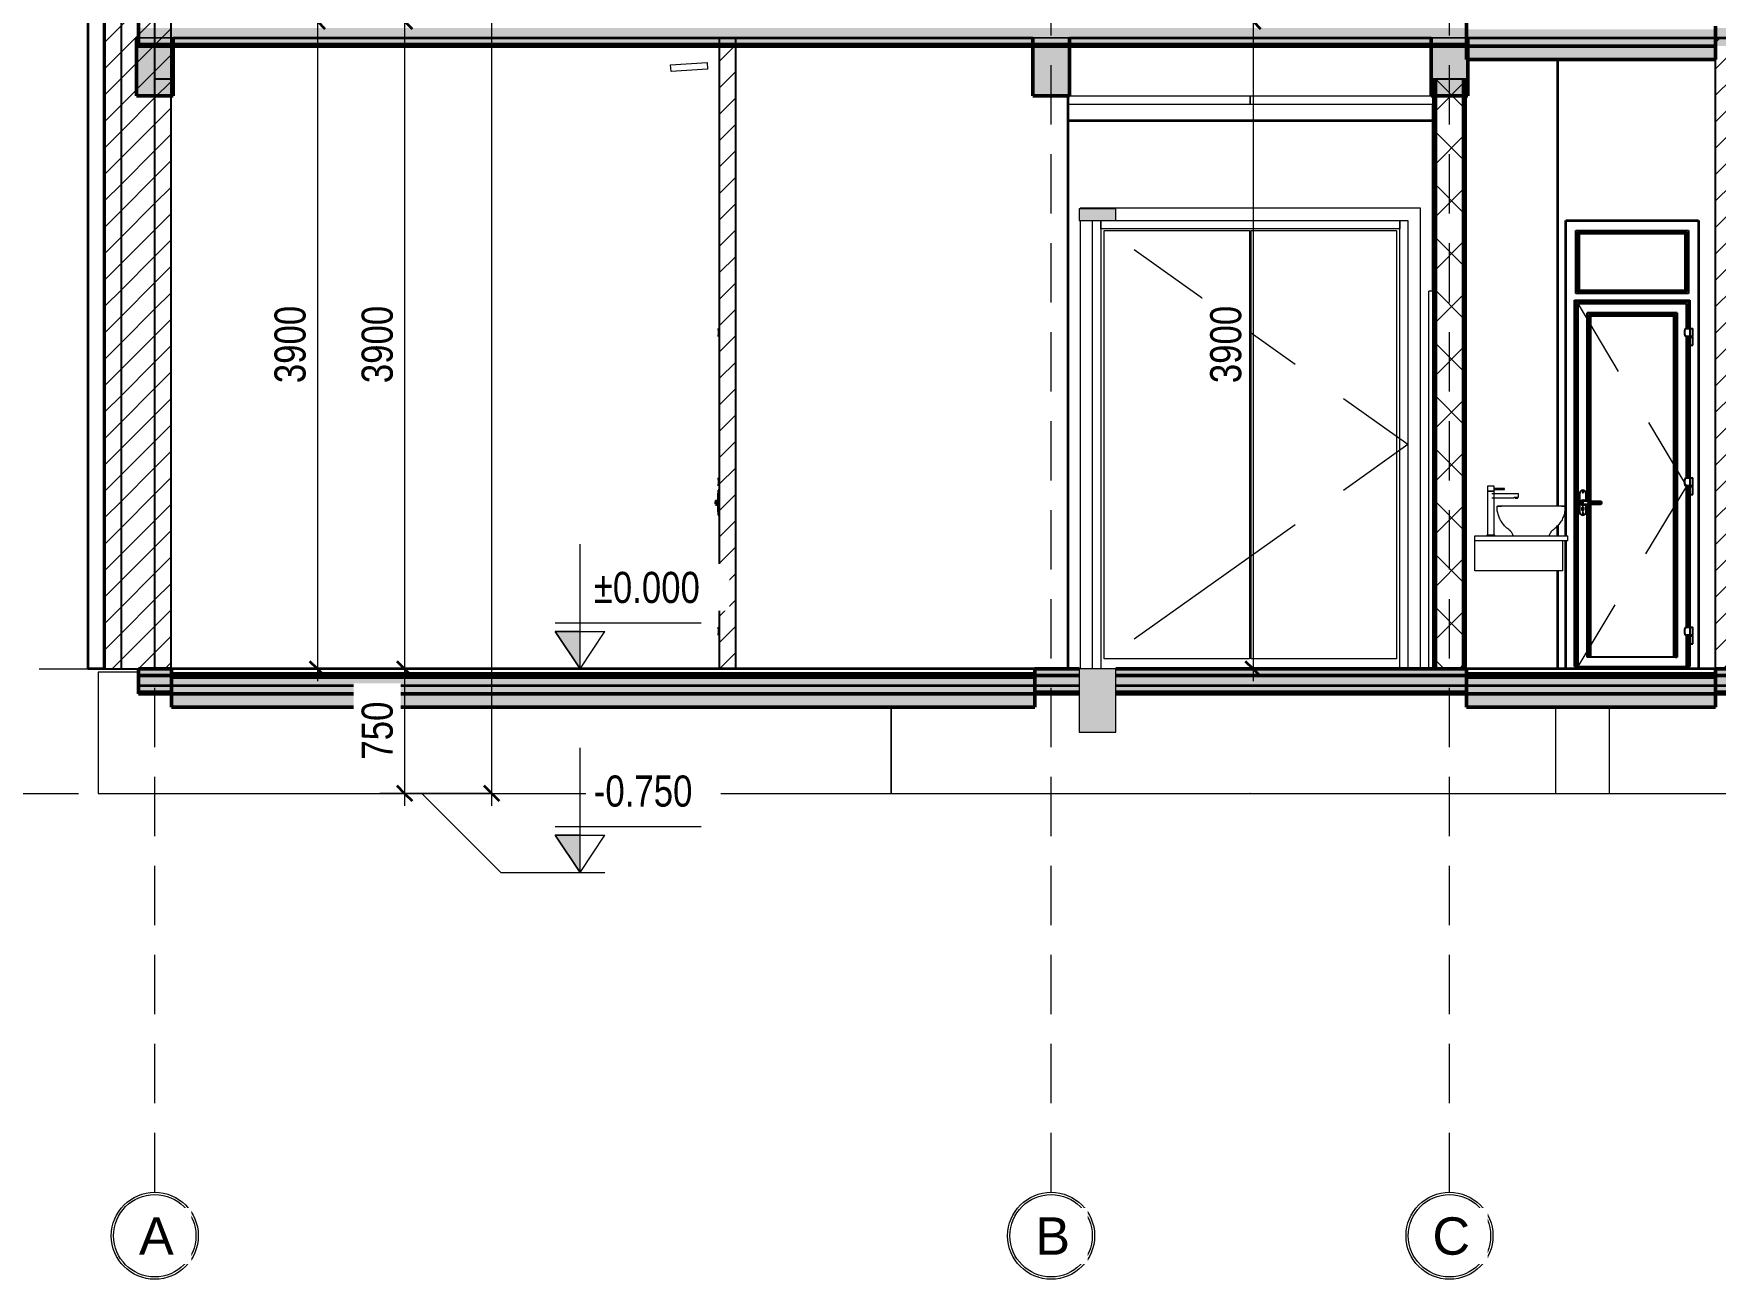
# Model space of a CAD drawing. Header units: millimetres. Extents: x -16591 to 16289, y -3677 to 22415.
# Drawn here: x -730 to 9402, y -3677 to 3825 of the extents above; entities that cross this region are included whole.
import ezdxf

# ---------------------------------------------------------------- set-up
doc = ezdxf.new("R2010")
doc.units = ezdxf.units.MM
doc.linetypes.add('Centre', pattern=[2381.25, 476.25, -357.1875, 1190.625, -357.1875])
doc.linetypes.add('Hidden', pattern=[535.78125, 357.1875, -178.59375])
for name, color, linetype, lineweight in [('A-ANNO-DIMS', 211, 'Continuous', 9), ('A-ANNO-DIMS-75', 211, 'Continuous', 9), ('A-DETL', 90, 'Continuous', 18), ('A-DETL-GENF', 92, 'Continuous', 18), ('A-DOOR', 31, 'Continuous', 25), ('A-DOOR-FRAM', 31, 'Continuous', 18), ('A-DOOR-GLAZ', 31, 'Continuous', 18), ('A-FLOR', 192, 'Continuous', 18), ('A-FLOR-LEVL', 51, 'Continuous', 9), ('A-FLOR-MCUT', 51, 'Continuous', 50), ('A-FLOR-PATT', 8, 'Continuous', 50), ('A-WALL', 113, 'Continuous', 35), ('A-WALL-PATT', 111, 'Continuous', 25), ('G-IMPT', 8, 'Continuous', 18), ('P-SANR-FIXT', 6, 'Continuous', 18), ('S-BEAM', 12, 'Continuous', 18), ('S-FNDN', 32, 'Continuous', 18), ('S-GRID', 1, 'Continuous', 9), ('S-GRID-IDEN', 1, 'Continuous', 9)]:
    doc.layers.add(name, color=color, linetype=linetype, lineweight=lineweight)
doc.styles.add('Arial', font='arial.ttf', dxfattribs={"width": 0.8, "height": 187.5})
doc.styles.add('Arial_1', font='arial.ttf', dxfattribs={"height": 225})
doc.dimstyles.new('kt_nam', dxfattribs={"dimscale": 304.8, "dimtxt": 191.298637, "dimasz": 0.295276, "dimexe": 0.492126, "dimexo": 0.0625, "dimgap": 0.049213, "dimtad": 1, "dimdec": 0, "dimzin": 0, "dimdsep": 46, "dimtxsty": 'Arial', "dimblk1": 'OBLIQUE', "dimblk2": 'OBLIQUE', "dimsah": 1, "dimcen": 0.09, "dimdle": 0.246063, "dimazin": 0, "dimtfac": 1, "dimtdec": 4, "dimtix": 1, "dimtmove": 0, "dimatfit": 3, "dimfxl": 1.968504, "dimfxlon": 1, "dimtvp": 1, "dimtfill": 1, "dimtolj": 1, "dimtzin": 0, "dimarcsym": 2})
pattern_1 = [(45, (15767.21, 6000.71), (-79.5495, 79.5495), [])]
pattern_2 = [(0, (15767.206, 6000.71), (304.8, 76.2), [25.146, -203.454, 25.146, -203.454, -1219.2]), (0, (15767.206, 6000.71), (304.8, 76.2), [-457.2, 25.146, -432.054, 25.146, -203.454, -533.4]), (0, (15767.206, 6000.71), (304.8, 76.2), [-1143, 25.146, -127.254, 25.146, -355.854]), (120, (15881.506, 6038.81), (-218.39114, 225.86454), [25.146, -203.454, 25.146, -203.454, -1219.2]), (120, (15881.506, 6038.81), (-218.39114, 225.86454), [-457.2, 25.146, -432.054, 25.146, -203.454, -533.4]), (120, (15881.506, 6038.81), (-218.39114, 225.86454), [-1143, 25.146, -127.254, 25.146, -355.854]), (240, (15919.606, 6191.21), (-86.40886, -302.06454), [25.146, -203.454, 25.146, -203.454, -1219.2]), (240, (15919.606, 6191.21), (-86.40886, -302.06454), [-457.2, 25.146, -432.054, 25.146, -203.454, -533.4]), (240, (15919.606, 6191.21), (-86.40886, -302.06454), [-1143, 25.146, -127.254, 25.146, -355.854])]

# ---------------------------------------------------------------- blocks, each defined once
blk = doc.blocks.new('Cua_Chong_Chay_D7_1Canh - D7_1200x2200-2407364-MẶT CẮT 4-4')
at = {"layer": 'A-DOOR-FRAM'}
for p in [(7675, 0), (7700, 2275)]:
    blk.add_line(p, (7675, 2275), dxfattribs=at)
blk = doc.blocks.new('CỬA 1 CÁNH EROWINDOW_có ô chết_ - D5_800x2200-V1-MẶT CẮT 4-4')
at = {"layer": 'A-DOOR'}
for p, q in [((8561, 2639), (9239, 2639)), ((8561, 2261), (8561, 2639)), ((8561, 2261), (8561, 2639)), ((8561, 2639), (9239, 2639)), ((9239, 2639), (9239, 2261)), ((9239, 2639), (9239, 2261)), ((8571, 2629), (8581, 2619)), ((8571, 2629), (8571, 2271)), ((9229, 2629), (8571, 2629)), ((9219, 2619), (8581, 2619)), ((8581, 2619), (8581, 2281)), ((9219, 2619), (9229, 2629)), ((9219, 2281), (9219, 2619)), ((9229, 2271), (9229, 2629)), ((9239, 2261), (8561, 2261)), ((9239, 2261), (8561, 2261)), ((8581, 2281), (8571, 2271)), ((8571, 2271), (9229, 2271)), ((8581, 2281), (9219, 2281)), ((9219, 2281), (9229, 2271)), ((8553, 2220), (9247, 2220)), ((8553, 2220), (8563, 2210)), ((8553, 15), (8553, 2220)), ((9237, 2210), (8563, 2210)), ((8563, 2210), (8563, 15)), ((8573, 2200), (9227, 2200)), ((8573, 15), (8573, 2200)), ((9227, 2200), (8573, 2200)), ((8573, 2200), (8573, 15)), ((8629, 1013), (8629, 2144)), ((9171, 2144), (8629, 2144)), ((8629, 1013), (8629, 2144)), ((8629, 2144), (9171, 2144)), ((8649, 2124), (8639, 2134)), ((8639, 2134), (8639, 1008)), ((8639, 2134), (9161, 2134)), ((9151, 2124), (9161, 2134)), ((9161, 2134), (9161, 71)), ((9171, 71), (9171, 2144)), ((9171, 2144), (9171, 71)), ((9227, 2200), (9227, 2050)), ((9227, 2050), (9227, 2200)), ((9247, 2220), (9237, 2210)), ((9237, 2210), (9237, 2050)), ((9247, 2220), (9247, 2050)), ((8649, 2124), (8649, 1008)), ((9151, 2124), (8649, 2124)), ((9151, 71), (9151, 2124)), ((9217, 2012), (9217, 2040)), ((9227, 2050), (9267, 2050)), ((9247, 2050), (9247, 2002)), ((9267, 2002), (9267, 2050)), ((9267, 2002), (9227, 2002)), ((9227, 2002), (9227, 1150)), ((9227, 1150), (9227, 2002)), ((9237, 2002), (9237, 1150)), ((9247, 2002), (9247, 1150)), ((9247, 1998), (9247, 1950)), ((9247, 1998), (9267, 1998)), ((9247, 1950), (9267, 1950)), ((9249, 2002), (9249, 1998)), ((9264, 1998), (9264, 2002)), ((9267, 1950), (9267, 1998)), ((9217, 1112), (9217, 1140)), ((9227, 1150), (9267, 1150)), ((9247, 1150), (9247, 1102)), ((9267, 1102), (9267, 1150)), ((8583, 1055), (8583, 945)), ((8623, 1013), (8623, 1055)), ((9267, 1102), (9227, 1102)), ((9227, 1102), (9227, 250)), ((9227, 250), (9227, 1102)), ((9237, 1102), (9237, 250)), ((9247, 1102), (9247, 250)), ((9247, 1098), (9247, 1050)), ((9247, 1098), (9267, 1098)), ((9247, 1050), (9267, 1050)), ((9249, 1102), (9249, 1098)), ((9264, 1098), (9264, 1102)), ((9267, 1050), (9267, 1098)), ((8599, 960), (8599, 971)), ((8600, 953), (8600, 958)), ((8600, 958), (8600, 953)), ((8601, 973), (8605, 973)), ((8629, 1013), (8603, 1013)), ((8628, 1009), (8603, 1009)), ((8603, 991), (8628, 991)), ((8603, 987), (8629, 987)), ((8606, 958), (8606, 953)), ((8606, 953), (8606, 958)), ((8607, 971), (8607, 960)), ((8623, 945), (8623, 987)), ((8638, 1004), (8628, 1009)), ((8628, 991), (8638, 996)), ((8639, 1008), (8629, 1013)), ((8629, 987), (8639, 992)), ((8629, 71), (8629, 987)), ((8629, 71), (8629, 987)), ((8709, 1004), (8638, 1004)), ((8638, 996), (8709, 996)), ((8709, 1008), (8639, 1008)), ((8639, 992), (8709, 992)), ((8639, 992), (8639, 71)), ((8649, 992), (8649, 71)), ((9217, 212), (9217, 240)), ((9227, 250), (9267, 250)), ((9247, 250), (9247, 202)), ((9267, 202), (9267, 250)), ((9267, 202), (9227, 202)), ((9227, 202), (9227, 15)), ((9227, 15), (9227, 202)), ((9237, 202), (9237, 15)), ((9247, 202), (9247, 15)), ((9247, 198), (9247, 150)), ((9247, 198), (9267, 198)), ((9247, 150), (9267, 150)), ((9249, 202), (9249, 198)), ((9264, 198), (9264, 202)), ((9267, 150), (9267, 198)), ((8563, 15), (8553, 15)), ((8561, 0), (8561, 15)), ((8563, 15), (8573, 15)), ((8573, 15), (9227, 15)), ((8581, 15), (8581, 0)), ((8639, 71), (8629, 71)), ((9171, 71), (8629, 71)), ((9161, 71), (9171, 71)), ((9219, 15), (9219, 0)), ((9237, 15), (9227, 15)), ((9247, 15), (9237, 15)), ((9239, 15), (9239, 0))]:
    blk.add_line(p, q, dxfattribs=at)
at = {"layer": 'A-DOOR', "linetype": 'Centre', "lineweight": 18}
for p, q in [((8573, 2200), (9227, 1100)), ((9227, 1100), (8573, 15))]:
    blk.add_line(p, q, dxfattribs=at)
at = {"layer": 'A-DOOR', "flags": 128}
for points in [[(8603, 1013), (8602, 1013), (8602, 1013), (8601, 1013), (8601, 1013), (8600, 1013), (8600, 1013), (8599, 1012), (8599, 1012), (8598, 1012), (8598, 1012), (8597, 1012), (8597, 1012), (8597, 1011), (8596, 1011), (8596, 1011), (8595, 1010), (8595, 1010), (8594, 1010), (8594, 1009), (8594, 1009), (8593, 1009), (8593, 1008), (8593, 1008), (8592, 1007), (8592, 1007), (8592, 1007), (8592, 1006), (8591, 1006), (8591, 1005), (8591, 1005), (8591, 1004), (8591, 1004), (8590, 1003), (8590, 1003), (8590, 1002), (8590, 1002), (8590, 1001), (8590, 1001), (8590, 1000), (8590, 1000), (8590, 999), (8590, 999), (8590, 998), (8590, 998), (8590, 997), (8590, 997), (8591, 996), (8591, 996), (8591, 995), (8591, 995), (8591, 994), (8592, 994), (8592, 993), (8592, 993), (8592, 992), (8593, 992), (8593, 992), (8593, 991), (8594, 991), (8594, 990), (8595, 990), (8595, 990), (8595, 989), (8596, 989), (8596, 989), (8597, 989), (8597, 988), (8598, 988), (8598, 988), (8599, 988), (8599, 988), (8600, 987), (8600, 987), (8601, 987), (8601, 987), (8602, 987), (8602, 987), (8603, 987), (8603, 987)], [(8709, 992), (8709, 992), (8710, 992), (8710, 992), (8710, 992), (8711, 992), (8711, 992), (8711, 992), (8712, 992), (8712, 993), (8712, 993), (8712, 993), (8713, 993), (8713, 993), (8713, 993), (8714, 993), (8714, 994), (8714, 994), (8714, 994), (8715, 994), (8715, 994), (8715, 995), (8715, 995), (8715, 995), (8716, 995), (8716, 996), (8716, 996), (8716, 996), (8716, 997), (8716, 997), (8716, 997), (8717, 997), (8717, 998), (8717, 998), (8717, 998), (8717, 999), (8717, 999), (8717, 999), (8717, 1000), (8717, 1000), (8717, 1000), (8717, 1001), (8717, 1001), (8717, 1001), (8717, 1002), (8717, 1002), (8717, 1002), (8717, 1002), (8717, 1003), (8716, 1003), (8716, 1003), (8716, 1004), (8716, 1004), (8716, 1004), (8716, 1004), (8715, 1005), (8715, 1005), (8715, 1005), (8715, 1005), (8715, 1006), (8714, 1006), (8714, 1006), (8714, 1006), (8714, 1007), (8713, 1007), (8713, 1007), (8713, 1007), (8713, 1007), (8712, 1007), (8712, 1007), (8712, 1008), (8711, 1008), (8711, 1008), (8711, 1008), (8710, 1008), (8710, 1008), (8710, 1008), (8709, 1008), (8709, 1008), (8709, 1008)]]:
    blk.add_lwpolyline(points, dxfattribs=at)
at = {"layer": 'A-DOOR'}
for centre, radius, start, end in [((9227, 2040), 10, 90, 180), ((9227, 2040), 10, 150, 180), ((9227, 2012), 10, 180, 270), ((9227, 2012), 10, 195, 225), ((9227, 1140), 10, 90, 180), ((9227, 1140), 10, 150, 180), ((8603, 1055), 20, 0, 180), ((8603, 1000), 15, 59.6784, 180), ((8603, 1000), 15, 114.4972, 120), ((8603, 1000), 15, 99.6105, 105), ((8603, 1063), 3, 360, 180), ((8603, 1063), 3, 180, 0), ((8603, 1000), 15, 84.7698, 90), ((8603, 1000), 15, 69.9569, 75), ((9227, 1112), 10, 180, 270), ((9227, 1112), 10, 195, 225), ((8603, 945), 20, 180, 360), ((8603, 1000), 15, 180, 300.3216), ((8603, 1000), 15, 129.4693, 135), ((8603, 1000), 15, 225, 230.5307), ((8603, 1000), 8.66, 90, 270), ((8603, 1000), 15, 240, 245.5028), ((8603, 1000), 15, 255, 260.3895), ((8601, 971), 2.04, 90, 180), ((8600, 960), 1.99, 180, 268.9596), ((8600, 960), 1.99, 224.4798, 268.9596), ((8603, 1000), 3.02, 0, 180), ((8603, 1000), 3.02, 180, 0), ((8603, 938), 3, 0, 180), ((8603, 938), 3, 180, 0), ((8603, 953), 2.5, 180, 0), ((8603, 1000), 15, 270, 275.2302), ((8603, 1000), 3.02, 30, 45), ((8603, 1000), 3.02, 315, 330), ((8605, 971), 2.04, 0, 90), ((8606, 960), 1.99, 271.0404, 0), ((8606, 960), 1.99, 271.0404, 315.5202), ((8603, 1000), 15, 285, 290.0431), ((8709, 1000), 3.66, 270, 90), ((9227, 240), 10, 90, 180), ((9227, 240), 10, 150, 180), ((9227, 212), 10, 180, 270), ((9227, 212), 10, 195, 225)]:
    blk.add_arc(centre, radius, start, end, dxfattribs=at)
for points in [[(8629, 1013), (8629, 1013), (8629, 1013), (8628, 1011), (8628, 1009), (8628, 1009)], [(8629, 987), (8629, 987), (8629, 987), (8628, 989), (8628, 991), (8628, 991)], [(8639, 1008), (8639, 1008), (8639, 1008), (8638, 1006), (8638, 1004), (8638, 1004)], [(8639, 992), (8639, 992), (8639, 992), (8638, 994), (8638, 996), (8638, 996)]]:
    blk.add_open_spline(points, degree=3, dxfattribs=at)
blk = doc.blocks.new('CỬA 1 CÁNH EROWINDOW_có ô chết_ - D5_800x2200-2361511-MẶT CẮT 4-4')
at = {"layer": 'A-DOOR'}
for p, q in [((3400, 2050), (3397, 2050)), ((3400, 2050), (3397, 2050)), ((3397, 2040), (3397, 2050)), ((3397, 2050), (3397, 2049)), ((3397, 2040), (3397, 2012)), ((3397, 2002), (3397, 2012)), ((3397, 2003), (3397, 2002)), ((3397, 2002), (3400, 2002)), ((3397, 2002), (3400, 2002)), ((3400, 1150), (3397, 1150)), ((3400, 1150), (3397, 1150)), ((3397, 1140), (3397, 1150)), ((3397, 1150), (3397, 1149)), ((3397, 1140), (3397, 1112)), ((3394, 1015), (3388, 1015)), ((3388, 1015), (3388, 1000)), ((3400, 1075), (3394, 1075)), ((3394, 1075), (3394, 1055)), ((3394, 945), (3394, 1055)), ((3397, 1102), (3397, 1112)), ((3397, 1103), (3397, 1102)), ((3397, 1102), (3400, 1102)), ((3397, 1102), (3400, 1102)), ((3377, 1008), (3377, 991)), ((3377, 992), (3377, 991)), ((3388, 1000), (3388, 985)), ((3388, 985), (3394, 985)), ((3394, 945), (3394, 925)), ((3394, 925), (3400, 925)), ((3400, 250), (3397, 250)), ((3400, 250), (3397, 250)), ((3397, 240), (3397, 250)), ((3397, 250), (3397, 249)), ((3397, 240), (3397, 212)), ((3397, 202), (3397, 212)), ((3397, 203), (3397, 202)), ((3397, 202), (3400, 202)), ((3397, 202), (3400, 202))]:
    blk.add_line(p, q, dxfattribs=at)
for points in [[(3377, 1009), (3377, 1009), (3377, 1009), (3378, 1010)], [(3378, 1011), (3379, 1012), (3380, 1013), (3382, 1013), (3383, 1013)], [(3378, 989), (3379, 988), (3380, 987), (3382, 987), (3383, 987)], [(3383, 1013), (3383, 1013), (3385, 1013), (3386, 1012), (3387, 1011)], [(3383, 987), (3383, 987), (3385, 987), (3386, 988), (3387, 989)], [(3388, 1010), (3388, 1009), (3388, 1009), (3388, 1009)]]:
    blk.add_open_spline(points, degree=3, dxfattribs=at)
blk = doc.blocks.new('Cua_Kinh_Cuong_Luc_2Canh_Bat2Chieu - D1 - Kính Cường Lực 10mm 2 Cánh-2367817-MẶT CẮT 4-4')
at = {"layer": 'A-DOOR', "linetype": 'Centre', "lineweight": 18}
for q in [(5650, 2700), (5650, 0)]:
    blk.add_line((7550, 1350), q, dxfattribs=at)
at = {"layer": 'A-DOOR-FRAM'}
for p, q in [((5575, 2775), (5575, 2770)), ((7625, 2775), (5575, 2775)), ((7625, 0), (7625, 2775)), ((5575, 2700), (5575, 0)), ((5650, 0), (5650, 2700)), ((5700, 2700), (5700, 0)), ((5700, 2650), (5700, 2700)), ((7500, 2650), (5700, 2650)), ((5789, 2700), (7550, 2700)), ((7500, 0), (7500, 2700)), ((7500, 2700), (7500, 2650)), ((7550, 2700), (7550, 0))]:
    blk.add_line(p, q, dxfattribs=at)
at = {"layer": 'A-DOOR-GLAZ'}
for p, q in [((5720, 2640), (6595, 2640)), ((5720, 60), (5720, 2640)), ((6595, 2640), (6595, 60)), ((6605, 2640), (7480, 2640)), ((6605, 60), (6605, 2640)), ((7480, 2640), (7480, 60)), ((6595, 60), (5720, 60)), ((7480, 60), (6605, 60))]:
    blk.add_line(p, q, dxfattribs=at)
blk = doc.blocks.new('Mat_Tien_3dsMax - Sync_3dsMax_To_Revit-2401403-MẶT CẮT 4-4')
at = {"layer": 'G-IMPT'}
for p, q in [((6600, 3450), (6600, 3400)), ((6600, 3400), (6600, 3450)), ((5500, 3400), (6600, 3400)), ((6600, 3400), (7699, 3400)), ((-342, -20), (-342, -750)), ((-101, -20), (-342, -20)), ((4436, -750), (4436, -230)), ((4436, -230), (4436, -750)), ((8440, -750), (8440, -230)), ((8763, -750), (8763, -230)), ((-342, -750), (4436, -750)), ((4436, -750), (8440, -750)), ((6596, -750), (6596, -750)), ((6596, -750), (6596, -750)), ((6596, -750), (6596, -750)), ((6596, -750), (6596, -750)), ((6596, -750), (6596, -750)), ((6596, -750), (6596, -750)), ((6596, -750), (6596, -750)), ((6596, -750), (6596, -750)), ((6597, -750), (6598, -750)), ((6597, -750), (6598, -750)), ((6597, -750), (6598, -750)), ((6597, -750), (6598, -750)), ((6599, -750), (6598, -750)), ((6598, -750), (6599, -750)), ((6599, -750), (6598, -750)), ((6598, -750), (6599, -750)), ((6600, -750), (6600, -750)), ((6600, -750), (6600, -750)), ((6600, -750), (6600, -750)), ((6600, -750), (6600, -750)), ((6600, -750), (6600, -750)), ((6600, -750), (6600, -750)), ((6600, -750), (6600, -750)), ((6600, -750), (6600, -750)), ((8440, -750), (8763, -750)), ((8763, -750), (13542, -750))]:
    blk.add_line(p, q, dxfattribs=at)
blk = doc.blocks.new('Mat_Tien_3dsMax - Mat_Tien_3dsMax-2387879-MẶT CẮT 4-4')
blk.add_blockref('Mat_Tien_3dsMax - Sync_3dsMax_To_Revit-2401403-MẶT CẮT 4-4', (0, 0))
blk = doc.blocks.new('chau rua tay2 - chau rua tay2-814154-MẶT CẮT 4-4')
at = {"layer": 'P-SANR-FIXT'}
for p, q in [((8029, 1100), (8029, 1070)), ((8049, 1100), (8029, 1100)), ((8049, 1070), (8029, 1070)), ((8029, 1068), (8029, 804)), ((8049, 1068), (8029, 1068)), ((8031, 1070), (8031, 1068)), ((8069, 1100), (8049, 1100)), ((8069, 1070), (8049, 1070)), ((8069, 1068), (8049, 1068)), ((8215, 1053), (8055, 1053)), ((8055, 1029), (8190, 1029)), ((8131, 1086), (8066, 1086)), ((8066, 1080), (8131, 1080)), ((8067, 1068), (8067, 1070)), ((8069, 1070), (8069, 1100)), ((8069, 804), (8069, 1068)), ((8131, 1083), (8131, 1086)), ((8131, 1080), (8131, 1083)), ((8190, 1033), (8190, 1029)), ((8190, 1033), (8215, 1033)), ((8195, 1033), (8195, 1027)), ((8195, 1027), (8203, 1027)), ((8195, 1027), (8196, 1027)), ((8203, 1027), (8211, 1027)), ((8211, 1027), (8211, 1033)), ((8211, 1027), (8211, 1027)), ((8215, 1041), (8215, 1053)), ((8215, 1033), (8215, 1041)), ((7952, 800), (8512, 800)), ((7952, 770), (7952, 800)), ((7952, 590), (7952, 770)), ((8512, 770), (7952, 770)), ((8024, 804), (8024, 800)), ((8049, 804), (8024, 804)), ((8074, 804), (8049, 804)), ((8074, 800), (8074, 804)), ((8482, 590), (8482, 770)), ((8512, 770), (8512, 800)), ((8482, 590), (7952, 590))]:
    blk.add_line(p, q, dxfattribs=at)
at = {"layer": 'P-SANR-FIXT', "flags": 128}
for points in [[(8087, 977), (8087, 977), (8087, 977), (8087, 977), (8087, 977), (8087, 978), (8087, 978), (8087, 978), (8087, 978), (8087, 978), (8087, 978), (8087, 978), (8087, 978), (8087, 978), (8087, 979), (8087, 979), (8087, 979), (8087, 979), (8087, 979), (8088, 979), (8088, 979), (8088, 979), (8088, 979), (8088, 979), (8088, 979), (8088, 979), (8088, 980), (8088, 980), (8088, 980), (8089, 980), (8089, 980), (8089, 980), (8089, 980), (8089, 980), (8089, 980), (8089, 980), (8089, 980), (8089, 980), (8090, 980), (8090, 980), (8090, 980)], [(8157, 839), (8152, 843), (8146, 847), (8141, 852), (8136, 857), (8132, 861), (8127, 867), (8123, 872), (8119, 877), (8115, 883), (8111, 889), (8108, 894), (8105, 901), (8102, 907), (8099, 913), (8097, 919), (8095, 926), (8093, 932), (8091, 939), (8090, 945), (8088, 952), (8088, 959), (8087, 966), (8087, 972), (8087, 977)], [(8090, 980), (8090, 980), (8090, 980), (8091, 980), (8092, 980), (8094, 980), (8095, 980), (8098, 980), (8100, 980), (8103, 980), (8106, 980), (8109, 980), (8113, 980), (8114, 980)], [(8292, 980), (8284, 980), (8276, 980), (8268, 980), (8260, 980), (8252, 980), (8244, 980), (8236, 980), (8228, 980), (8221, 980), (8213, 980), (8206, 980), (8198, 980), (8191, 980), (8184, 980), (8178, 980), (8171, 980), (8165, 980), (8159, 980), (8153, 980), (8147, 980), (8141, 980), (8136, 980), (8131, 980), (8126, 980), (8122, 980), (8118, 980), (8114, 980), (8110, 980), (8107, 980), (8103, 980), (8101, 980), (8098, 980), (8096, 980), (8094, 980), (8093, 980), (8091, 980), (8091, 980), (8090, 980), (8090, 980), (8090, 980)], [(8494, 980), (8494, 980), (8493, 980), (8492, 980), (8491, 980), (8490, 980), (8488, 980), (8486, 980), (8484, 980), (8481, 980), (8478, 980), (8475, 980), (8471, 980), (8467, 980), (8463, 980), (8458, 980), (8454, 980), (8449, 980), (8444, 980), (8438, 980), (8433, 980), (8427, 980), (8420, 980), (8414, 980), (8408, 980), (8401, 980), (8394, 980), (8387, 980), (8380, 980), (8372, 980), (8365, 980), (8357, 980), (8350, 980), (8342, 980), (8334, 980), (8326, 980), (8318, 980), (8310, 980), (8302, 980), (8294, 980), (8292, 980)], [(8497, 977), (8497, 970), (8496, 963), (8496, 957), (8495, 950), (8493, 943), (8492, 937), (8490, 930), (8488, 923), (8486, 917), (8483, 911), (8481, 905), (8478, 898), (8474, 892), (8471, 887), (8467, 881), (8463, 875), (8459, 870), (8455, 865), (8450, 860), (8445, 855), (8440, 850), (8435, 846), (8430, 842), (8426, 839)], [(8475, 980), (8477, 980), (8480, 980), (8483, 980), (8485, 980), (8487, 980), (8489, 980), (8491, 980), (8492, 980), (8493, 980), (8494, 980), (8494, 980), (8494, 980)], [(8494, 980), (8494, 980), (8494, 980), (8494, 980), (8494, 980), (8494, 980), (8494, 980), (8495, 980), (8495, 980), (8495, 980), (8495, 980), (8495, 980), (8495, 980), (8495, 980), (8495, 980), (8495, 979), (8496, 979), (8496, 979), (8496, 979), (8496, 979), (8496, 979), (8496, 979), (8496, 979), (8496, 979), (8496, 979), (8496, 979), (8496, 978), (8496, 978), (8496, 978), (8497, 978), (8497, 978), (8497, 978), (8497, 978), (8497, 978), (8497, 978), (8497, 977), (8497, 977), (8497, 977), (8497, 977), (8497, 977), (8497, 977)], [(8183, 800), (8183, 803), (8182, 805), (8181, 808), (8180, 810), (8179, 813), (8178, 815), (8176, 818), (8175, 820), (8173, 822), (8172, 824), (8170, 827), (8168, 829), (8167, 831), (8165, 833), (8163, 834), (8161, 836), (8159, 838), (8157, 839)], [(8426, 839), (8424, 837), (8422, 836), (8420, 834), (8418, 832), (8416, 830), (8414, 828), (8413, 826), (8411, 824), (8410, 821), (8408, 819), (8407, 817), (8406, 814), (8404, 812), (8403, 809), (8402, 807), (8401, 804), (8401, 802), (8400, 800)]]:
    blk.add_lwpolyline(points, dxfattribs=at)
blk = doc.blocks.new('Level - _-000-1742762-MẶT CẮT 4-4')
at = {"layer": 'A-FLOR-LEVL'}
blk.add_hatch(color=256, dxfattribs=at).paths.add_polyline_path([(-15699, 225), (-15699, 0), (-15549, 225)])
for p, q in [((-15699, 0), (-15699, 750)), ((-15549, 277), (-16428, 277)), ((-15699, 0), (-15849, 225)), ((-15549, 225), (-15849, 225)), ((-15699, 0), (-15549, 225)), ((-15699, 225), (-15549, 225)), ((-15549, 225), (-15699, 0)), ((-15699, 0), (-15699, 225)), ((-15549, 0), (-15849, 0))]:
    blk.add_line(p, q, dxfattribs=at)
blk = doc.blocks.new('Level - 000_-1742766-MẶT CẮT 4-4')
at = {"layer": 'A-FLOR-LEVL'}
blk.add_hatch(color=256, dxfattribs=at).paths.add_polyline_path([(-15699, 4125), (-15699, 3900), (-15549, 4125)])
for p, q in [((-15699, 3900), (-15699, 4650)), ((-15549, 4177), (-16428, 4177)), ((-15699, 3900), (-15849, 4125)), ((-15549, 4125), (-15849, 4125)), ((-15699, 3900), (-15549, 4125)), ((-15699, 4125), (-15549, 4125)), ((-15549, 4125), (-15699, 3900)), ((-15699, 3900), (-15699, 4125)), ((-15549, 3900), (-15849, 3900))]:
    blk.add_line(p, q, dxfattribs=at)
blk = doc.blocks.new('DIMBLOCK4-MẶT CẮT 4-4')
at = {"layer": 'A-ANNO-DIMS-75'}
for p, q in [((1505, 3900), (1355, 3900)), ((1505, 3900), (1505, 0)), ((1505, 3900), (2105, 3900)), ((1505, 0), (1355, 0)), ((1505, 0), (2105, 0))]:
    blk.add_line(p, q, dxfattribs=at)
at = {"layer": 'A-ANNO-DIMS-75', "lineweight": 35}
for p, q in [((1505, 3900), (1460, 3945)), ((1505, 3900), (1550, 3855)), ((1505, 0), (1460, 45)), ((1505, 0), (1550, -45))]:
    blk.add_line(p, q, dxfattribs=at)
at = {"layer": 'A-ANNO-DIMS-75', "color": 0, "insert": (1246, 1720), "char_height": 187.5, "width": 550.94, "attachment_point": 1, "rotation": 90, "line_spacing_factor": 0.941778, "style": 'Arial', "bg_fill": 3, "box_fill_scale": 1.25, "bg_fill_color": 256, "bg_fill_true_color": 13158600, "bg_fill_transparency": 0}
blk.add_mtext('3900', dxfattribs=at)
blk = doc.blocks.new('_Oblique')
at = {"color": 0, "linetype": 'ByBlock', "lineweight": -2}
blk.add_line((-0.5, -0.5), (0.5, 0.5), dxfattribs=at)
blk = doc.blocks.new('DIMBLOCK5-MẶT CẮT 4-4')
at = {"layer": 'A-ANNO-DIMS-75'}
for p, q in [((1505, 0), (1355, 0)), ((1505, 0), (1505, -825)), ((1505, 0), (2105, 0)), ((1505, -750), (1355, -750)), ((1505, -750), (2105, -750))]:
    blk.add_line(p, q, dxfattribs=at)
at = {"layer": 'A-ANNO-DIMS-75', "lineweight": 35}
for p, q in [((1505, 0), (1460, 45)), ((1505, 0), (1550, -45)), ((1505, -750), (1460, -705)), ((1505, -750), (1550, -795))]:
    blk.add_line(p, q, dxfattribs=at)
at = {"layer": 'A-ANNO-DIMS-75', "color": 0, "insert": (1246, -547), "char_height": 187.5, "width": 413.21, "attachment_point": 1, "rotation": 90, "line_spacing_factor": 0.941778, "style": 'Arial', "bg_fill": 3, "box_fill_scale": 1.25, "bg_fill_color": 256, "bg_fill_true_color": 13158600, "bg_fill_transparency": 0}
blk.add_mtext('750', dxfattribs=at)
blk = doc.blocks.new('DIMBLOCK9-MẶT CẮT 4-4')
at = {"layer": 'A-ANNO-DIMS-75'}
for p, q in [((980, 3900), (830, 3900)), ((980, 3900), (980, -75)), ((980, 3900), (1580, 3900)), ((980, 0), (830, 0)), ((980, 0), (1580, 0))]:
    blk.add_line(p, q, dxfattribs=at)
at = {"layer": 'A-ANNO-DIMS-75', "lineweight": 35}
for p, q in [((980, 3900), (935, 3945)), ((980, 3900), (1025, 3855)), ((980, 0), (935, 45)), ((980, 0), (1025, -45))]:
    blk.add_line(p, q, dxfattribs=at)
at = {"layer": 'A-ANNO-DIMS-75', "color": 0, "insert": (721, 1720), "char_height": 187.5, "width": 550.94, "attachment_point": 1, "rotation": 90, "line_spacing_factor": 0.941778, "style": 'Arial', "bg_fill": 3, "box_fill_scale": 1.25, "bg_fill_color": 256, "bg_fill_true_color": 13158600, "bg_fill_transparency": 0}
blk.add_mtext('3900', dxfattribs=at)
blk = doc.blocks.new('DIMBLOCK10-MẶT CẮT 4-4')
at = {"layer": 'A-ANNO-DIMS-75', "lineweight": 35}
for p, q in [((2030, 17700), (1985, 17745)), ((2030, 17700), (2075, 17655)), ((2030, -750), (1985, -705)), ((2030, -750), (2075, -795))]:
    blk.add_line(p, q, dxfattribs=at)
at = {"layer": 'A-ANNO-DIMS-75'}
for p, q in [((2030, -825), (2030, 17775)), ((2030, 17700), (1430, 17700)), ((2030, 17700), (2180, 17700)), ((2030, -750), (1430, -750)), ((2030, -750), (2180, -750))]:
    blk.add_line(p, q, dxfattribs=at)
at = {"layer": 'A-ANNO-DIMS-75', "color": 0, "insert": (1771, 8188), "char_height": 187.5, "width": 688.68, "attachment_point": 1, "rotation": 90, "line_spacing_factor": 0.941778, "style": 'Arial', "bg_fill": 3, "box_fill_scale": 1.25, "bg_fill_color": 256, "bg_fill_true_color": 13158600, "bg_fill_transparency": 0}
blk.add_mtext('18450', dxfattribs=at)
blk = doc.blocks.new('DIMBLOCK13-MẶT CẮT 4-4')
at = {"layer": 'A-ANNO-DIMS-75'}
for p, q in [((6617, 3900), (6017, 3900)), ((6617, 3900), (6617, -75)), ((6617, 3900), (6767, 3900)), ((6617, 0), (6017, 0)), ((6617, 0), (6767, 0))]:
    blk.add_line(p, q, dxfattribs=at)
at = {"layer": 'A-ANNO-DIMS-75', "lineweight": 35}
for p, q in [((6617, 3900), (6572, 3945)), ((6617, 3900), (6662, 3855)), ((6617, 0), (6572, 45)), ((6617, 0), (6662, -45))]:
    blk.add_line(p, q, dxfattribs=at)
at = {"layer": 'A-ANNO-DIMS-75', "color": 0, "insert": (6358, 1720), "char_height": 187.5, "width": 550.94, "attachment_point": 1, "rotation": 90, "line_spacing_factor": 0.941778, "style": 'Arial', "bg_fill": 3, "box_fill_scale": 1.25, "bg_fill_color": 256, "bg_fill_true_color": 13158600, "bg_fill_transparency": 0}
blk.add_mtext('3900', dxfattribs=at)
blk = doc.blocks.new('Grid - TRUC  D1-102336-MẶT CẮT 4-4')
at = {"layer": 'S-GRID-IDEN'}
for radius in [262, 248]:
    blk.add_circle((0, -3414), radius, dxfattribs=at)

msp = doc.modelspace()

# ---------------------------------------------------------------- hatches: boundary and pattern name
at = {"layer": 'A-DETL-GENF'}
for points in [[(5569, 2700), (5789, 2700), (5789, 2770), (5569, 2770)], [(5569, -381.8), (5789, -381.8), (5789, 0), (5569, 0), (5569, -214.2)]]:
    msp.add_hatch(color=7, dxfattribs=at).paths.add_polyline_path(points)
at = {"layer": 'A-FLOR'}
for points in [[(3619.8, -50), (5300.9, -50), (5300.9, -30), (101.7, -30), (101.7, -50), (3293.4, -50)], [(8516.1, -50), (9401.7, -50), (9401.7, -30), (7902.6, -30), (7902.6, -50), (8189.7, -50)]]:
    msp.add_hatch(color=8, dxfattribs=at).paths.add_polyline_path(points)
at = {"layer": 'A-FLOR-PATT'}
h = msp.add_hatch(color=256, dxfattribs=at)
h.paths.add_polyline_path([(-98.2, 3760), (7902.6, 3760), (7902.6, 3860), (-98.2, 3859.7), (-98.2, 3774.9)])
h.paths.add_polyline_path([(13300.1, 3760), (13300.1, 3860), (13100.9, 3859.7), (13100.9, 3760), (13249.1, 3760)])
h.paths.add_polyline_path([(9501.7, 3760), (9501.7, 3860), (9401.7, 3859.7), (9401.7, 3760)])
for points in [[(9401.7, 3750), (9401.7, 3850), (7902.6, 3850), (7902.6, 3750), (9168.9, 3750)], [(5300.9, -150), (5300.9, -50), (101.7, -50), (101.7, -150), (5251.9, -150)], [(9168.9, -150), (9401.7, -150), (9401.7, -50), (7902.6, -50), (7902.6, -150), (8842.5, -150)]]:
    msp.add_hatch(color=256, dxfattribs=at).paths.add_polyline_path(points)
at = {"layer": 'A-FLOR-PATT', "lineweight": 18}
h = msp.add_hatch(color=256, dxfattribs=at)
h.paths.add_polyline_path([(13249.1, 3750), (13300.1, 3750), (13300.1, 3760), (13100.9, 3760), (13100.9, 3750)])
h.paths.add_polyline_path([(-52.4, 3750), (7902.6, 3750), (7902.6, 3760), (-98.2, 3760), (-98.2, 3750)])
h.paths.add_polyline_path([(9401.7, 3750), (9501.7, 3750), (9501.7, 3760), (9401.7, 3760)])
for points in [[(9168.9, 3670), (9401.7, 3670), (9401.7, 3750), (7902.6, 3750), (7902.6, 3670), (8516.1, 3670)], [(3946.2, -230), (5300.9, -230), (5300.9, -150), (101.7, -150), (101.7, -230), (3293.4, -230)], [(8842.5, -230), (9401.7, -230), (9401.7, -150), (7902.6, -150), (7902.6, -230), (8516.1, -230)]]:
    msp.add_hatch(color=256, dxfattribs=at).paths.add_polyline_path(points)
at = {"layer": 'A-FLOR-PATT'}
h = msp.add_hatch(color=256, dxfattribs=at)
h.paths.add_polyline_path([(13249.1, -40), (13300.1, -40), (13300.1, 0), (13100.9, 0), (13100.9, -40), (13167.5, -40)])
h.paths.add_polyline_path([(-52.4, -40), (101.7, -40), (101.7, 0), (-98.2, 0), (-98.2, -40)])
h.paths.add_polyline_path([(5300.9, -40), (5569, -40), (5569, 0), (5300.9, 0)])
h.paths.add_polyline_path([(9495.3, -40), (9501.7, -40), (9501.7, 0), (9401.7, 0), (9401.7, -40), (9413.7, -40)])
h.paths.add_polyline_path([(5789, -40), (7902.6, -40), (7902.6, 0), (5789, 0), (5789, -7.5)])
h = msp.add_hatch(color=256, dxfattribs=at)
h.paths.add_polyline_path([(7536.8, -140), (7902.6, -140), (7902.6, -40), (5789, -40), (5789, -140), (7210.4, -140)])
h.paths.add_polyline_path([(29.2, -140), (101.7, -140), (101.7, -40), (-98.2, -40), (-98.2, -140)])
h.paths.add_polyline_path([(5300.9, -140), (5569, -140), (5569, -40), (5300.9, -40), (5300.9, -44.4)])
h.paths.add_polyline_path([(13300.1, -140), (13300.1, -40), (13100.9, -40), (13100.9, -140)])
h.paths.add_polyline_path([(9501.7, -140), (9501.7, -40), (9401.7, -40), (9401.7, -140), (9495.3, -140)])
at = {"layer": 'A-FLOR-PATT', "lineweight": 18}
h = msp.add_hatch(color=256, dxfattribs=at)
h.paths.add_polyline_path([(13100.9, -150), (13300.1, -150), (13300.1, -140), (13100.9, -140)])
h.paths.add_polyline_path([(101.7, -150), (101.7, -140), (-98.2, -140), (-98.2, -150), (29.2, -150)])
h.paths.add_polyline_path([(5300.9, -150), (5569, -150), (5569, -140), (5300.9, -140)])
h.paths.add_polyline_path([(9495.3, -150), (9501.7, -150), (9501.7, -140), (9401.7, -140), (9401.7, -150)])
h.paths.add_polyline_path([(5789, -150), (7902.6, -150), (7902.6, -140), (5789, -140), (5789, -148.1)])
at = {"layer": 'A-WALL-PATT', "lineweight": 18}
h = msp.add_hatch(dxfattribs=at)
h.set_pattern_fill('FP_1', color=256, style=0, pattern_type=2)
h.set_pattern_definition(pattern_1)
h.paths.add_polyline_path([(-297.2, 0), (-201, 0), (-201, 12600), (-301, 12600), (-301, 0)])
h = msp.add_hatch(dxfattribs=at)
h.set_pattern_fill('FP_1', color=256, style=0, pattern_type=2)
h.set_pattern_definition(pattern_1)
h.paths.add_polyline_path([(-1, 0), (-1, 12600), (-201, 12600), (-201, 0), (-52.4, 0)])
h = msp.add_hatch(dxfattribs=at)
h.set_pattern_fill('FP_1', color=256, style=0, pattern_type=2)
h.set_pattern_definition(pattern_1)
h.paths.add_polyline_path([(99, 0), (99, 12600), (-1, 12600), (-1, 0), (29.2, 0)])
h = msp.add_hatch(dxfattribs=at)
h.set_pattern_fill('FP_1', color=256, style=0, pattern_type=2)
h.set_pattern_definition(pattern_1)
h.paths.add_polyline_path([(3456.6, 0), (3500, 0), (3500, 3800), (3400, 3800), (3400, 0)])
h = msp.add_hatch(dxfattribs=at)
h.set_pattern_fill('FP_1', color=256, style=0, pattern_type=2)
h.set_pattern_definition(pattern_1)
h.paths.add_polyline_path([(9413.7, 0), (9500, 0), (9500, 3800), (9400, 3800), (9400, 0)])
h = msp.add_hatch(dxfattribs=at)
h.set_pattern_fill('FP_1', color=256, style=0, pattern_type=2)
h.set_pattern_definition(pattern_1)
h.paths.add_polyline_path([(99, 0), (99, 3550), (-1, 3550), (-1, 0), (29.2, 0)])
h = msp.add_hatch(dxfattribs=at)
h.set_pattern_fill('FP_2', color=256, style=0, pattern_type=2)
h.set_pattern_definition(pattern_2)
h.paths.add_polyline_path([(7700, 0), (7715, 0), (7715, 3550), (7700, 3550), (7700, 0)])
h = msp.add_hatch(dxfattribs=at)
h.set_pattern_fill('FP_3', color=256, style=0, pattern_type=2)
h.set_pattern_definition([(45, (15767.2, 6000.7), (-159.099, 159.099), []), (135, (15767.2, 6000.7), (-159.099, -159.099), [])])
h.paths.add_polyline_path([(7781.6, 0), (7885, 0), (7885, 3550), (7715, 3550), (7715, 0)])
h = msp.add_hatch(dxfattribs=at)
h.set_pattern_fill('FP_2', color=256, style=0, pattern_type=2)
h.set_pattern_definition(pattern_2)
h.paths.add_polyline_path([(7900, 0), (7900, 3550), (7885, 3550), (7885, 0)])
at = {"layer": 'S-BEAM'}
for points in [[(-100, 3450), (110, 3450), (110, 3800), (-110, 3800), (-110, 3450)], [(5290, 3450), (5510, 3450), (5510, 3800), (5290, 3800), (5290, 3520.2)], [(7863.2, 3450), (7910, 3450), (7910, 3800), (7690, 3800), (7690, 3450)]]:
    msp.add_hatch(color=256, dxfattribs=at).paths.add_polyline_path(points)

# ---------------------------------------------------------------- linework, layer by layer
at = {"layer": 'A-DETL'}
for p, q in [((3107.9, 3636.6), (3327.3, 3651.9)), ((3327.3, 3651.9), (3330.1, 3612)), ((3110.6, 3596.7), (3107.9, 3636.6)), ((3330.1, 3612), (3110.6, 3596.7)), ((5789, 2770), (5569, 2770)), ((5569, 2770), (5569, 2700)), ((5789, 2700), (5789, 2770)), ((5569, 2700), (5789, 2700)), ((5789, 0), (5569, 0)), ((5569, 0), (5569, -381.8)), ((5789, -381.8), (5789, 0)), ((5569, -381.8), (5789, -381.8))]:
    msp.add_line(p, q, dxfattribs=at)
at = {"layer": 'A-FLOR', "color": 250, "lineweight": 50}
for p, q in [((-98.2, 3900), (-98.2, 3750)), ((7902.6, 3750), (7902.6, 3900)), ((7902.6, 3870), (7902.6, 3670)), ((9401.7, 3670), (9401.7, 3870)), ((-98.2, 3750), (7902.6, 3750)), ((7902.6, 3670), (9401.7, 3670)), ((101.7, 0), (-98.2, 0)), ((-98.2, 0), (-98.2, -150)), ((101.7, -230), (101.7, 0)), ((5569, 0), (5300.9, 0)), ((5300.9, 0), (5300.9, -230)), ((7902.6, 0), (5789, 0)), ((7902.6, -230), (7902.6, 0)), ((9501.7, 0), (9401.7, 0)), ((9401.7, 0), (9401.7, -230)), ((5300.9, -30), (101.7, -30)), ((9401.7, -30), (7902.6, -30)), ((-98.2, -150), (101.7, -150)), ((5300.9, -150), (5569, -150)), ((5789, -150), (7902.6, -150)), ((9401.7, -150), (9501.7, -150)), ((101.7, -230), (5300.9, -230)), ((7902.6, -230), (9401.7, -230))]:
    msp.add_line(p, q, dxfattribs=at)
at = {"layer": 'A-FLOR'}
for p in [(-100.9, 0), (-98.2, -150)]:
    msp.add_line(p, (-100.9, -150), dxfattribs=at)
at = {"layer": 'A-FLOR-LEVL', "linetype": 'Hidden'}
for p, q in [((-15698.6, 0), (2561.3, 0)), ((-14746.1, -750), (1608.8, -750))]:
    msp.add_line(p, q, dxfattribs=at)
at = {"layer": 'A-FLOR-LEVL'}
for p, q in [((1608.8, -750), (2085.1, -1226.2)), ((2085.1, -1226.2), (2561.3, -1226.2))]:
    msp.add_line(p, q, dxfattribs=at)
at = {"layer": 'A-FLOR-MCUT'}
for p, q in [((7902.6, 3760), (-98.2, 3760)), ((9401.7, 3750), (7902.6, 3750)), ((101.7, -40), (-98.2, -40)), ((5300.9, -50), (101.7, -50)), ((5569, -40), (5300.9, -40)), ((7902.6, -40), (5789, -40)), ((9401.7, -50), (7902.6, -50)), ((9501.7, -40), (9401.7, -40)), ((101.7, -140), (-98.2, -140)), ((5300.9, -150), (101.7, -150)), ((5569, -140), (5300.9, -140)), ((7902.6, -140), (5789, -140)), ((9401.7, -150), (7902.6, -150)), ((9501.7, -140), (9401.7, -140))]:
    msp.add_line(p, q, dxfattribs=at)
at = {"layer": 'A-WALL'}
for p, q in [((-401, 0), (-401, 12600)), ((-306, 12600), (-306, 0)), ((8451.7, 980), (8451.7, 3670)), ((5500, 3450), (5500, 0)), ((7700, 3400), (7699.1, 3400)), ((7699.1, 3400), (7699.1, 2275)), ((7699.1, 3300), (5500, 3300)), ((8500, 800), (8500, 2700)), ((8500, 2700), (9300, 2700)), ((9300, 2700), (9300, 0)), ((8451.7, 800), (8451.7, 863.4)), ((8500, 0), (8500, 770)), ((8451.7, 0), (8451.7, 589.9)), ((-301, 0), (-401, 0))]:
    msp.add_line(p, q, dxfattribs=at)
at = {"layer": 'A-WALL', "lineweight": 25}
for p, q in [((-301, 12600), (-301, 0)), ((-201, 0), (-201, 12600)), ((-1, 12600), (-1, 0)), ((99, 0), (99, 12600)), ((3400, 3800), (3400, 0)), ((3500, 0), (3500, 3800)), ((9400, 3800), (9400, 0)), ((99, 3550), (-1, 3550)), ((99, 0), (99, 3550)), ((7700, 3550), (7700, 0)), ((7900, 3550), (7700, 3550)), ((7900, 0), (7900, 3550)), ((-301, 0), (-98.2, 0))]:
    msp.add_line(p, q, dxfattribs=at)
at = {"layer": 'A-WALL', "lineweight": 50}
for p, q in [((7715, 0), (7715, 3550)), ((7885, 0), (7885, 3550))]:
    msp.add_line(p, q, dxfattribs=at)
at = {"layer": 'S-BEAM', "lineweight": 50}
for p, q in [((-100, 3800), (-110, 3800)), ((-110, 3800), (-110, 3450)), ((110, 3450), (110, 3800)), ((5290, 3800), (5290, 3450)), ((5510, 3450), (5510, 3800)), ((7690, 3800), (7690, 3450)), ((7910, 3450), (7910, 3800)), ((-110, 3450), (110, 3450)), ((5290, 3450), (5510, 3450)), ((7690, 3450), (7910, 3450))]:
    msp.add_line(p, q, dxfattribs=at)
at = {"layer": 'S-BEAM'}
for p, q in [((110, 3800), (-100, 3800)), ((5510, 3800), (5290, 3800)), ((5512.7, 3450), (5512.7, 3750)), ((7687.3, 3750), (7687.3, 3450)), ((7910, 3800), (7690, 3800)), ((5512.7, 3450), (7687.3, 3450))]:
    msp.add_line(p, q, dxfattribs=at)
at = {"layer": 'S-FNDN', "lineweight": 35}
for p, q in [((-100, 3900), (-100, 3800)), ((110, 3800), (5290, 3800)), ((5510, 3800), (7690, 3800)), ((7910, 3800), (13090, 3800)), ((5300.9, 0), (101.7, 0)), ((12769, 0), (7902.6, 0)), ((-98.2, -100), (5569, -100)), ((5789, -100), (12769, -100))]:
    msp.add_line(p, q, dxfattribs=at)
at = {"layer": 'S-FNDN'}
for p, q in [((-100, 3800), (110, 3800)), ((5290, 3800), (5510, 3800)), ((7690, 3800), (7910, 3800)), ((-98.2, -100), (-100.9, -100))]:
    msp.add_line(p, q, dxfattribs=at)
at = {"layer": 'S-GRID', "linetype": 'Hidden'}
for p, q in [((0, -3151.5), (0, 22414.6)), ((5400, -3151.5), (5400, 22414.6)), ((7800, -3151.5), (7800, 22414.6))]:
    msp.add_line(p, q, dxfattribs=at)

# ---------------------------------------------------------------- block references
at = {"layer": 'A-DOOR', "linetype": 'Centre', "lineweight": 18}
msp.add_blockref('Cua_Kinh_Cuong_Luc_2Canh_Bat2Chieu - D1 - Kính Cường Lực 10mm 2 Cánh-2367817-MẶT CẮT 4-4', (0, 0), dxfattribs=at)
at = {"layer": 'A-DOOR'}
for name in ['CỬA 1 CÁNH EROWINDOW_có ô chết_ - D5_800x2200-V1-MẶT CẮT 4-4', 'CỬA 1 CÁNH EROWINDOW_có ô chết_ - D5_800x2200-2361511-MẶT CẮT 4-4']:
    msp.add_blockref(name, (0, 0), dxfattribs=at)
at = {"layer": 'A-DOOR', "lineweight": 18}
msp.add_blockref('Cua_Chong_Chay_D7_1Canh - D7_1200x2200-2407364-MẶT CẮT 4-4', (0, 0), dxfattribs=at)
at = {"layer": 'A-FLOR-LEVL', "extrusion": (0, 0, -1)}
for name, p in [('Level - _-000-1742762-MẶT CẮT 4-4', (13137.2, 0)), ('Level - 000_-1742766-MẶT CẮT 4-4', (13137.2, -5126.2))]:
    msp.add_blockref(name, p, dxfattribs=at)
at = {"layer": 'G-IMPT'}
msp.add_blockref('Mat_Tien_3dsMax - Mat_Tien_3dsMax-2387879-MẶT CẮT 4-4', (0, 0), dxfattribs=at)
at = {"layer": 'P-SANR-FIXT'}
msp.add_blockref('chau rua tay2 - chau rua tay2-814154-MẶT CẮT 4-4', (0, 0), dxfattribs=at)
at = {"layer": 'S-GRID-IDEN'}
for p in [(0, 0), (5400, 0), (7800, 0)]:
    msp.add_blockref('Grid - TRUC  D1-102336-MẶT CẮT 4-4', p, dxfattribs=at)

# ---------------------------------------------------------------- next in the draw order: texts
at = {"layer": 'A-FLOR-LEVL', "char_height": 187.5, "attachment_point": 1, "style": 'Arial', "bg_fill": 3, "box_fill_scale": 1.25, "bg_fill_color": 256, "bg_fill_true_color": 13158600, "bg_fill_transparency": 0}
for s, insert, width in [('±0.000', (2644.8, 584), 769.62), ('-0.750', (2644.8, -642.2), 716.709)]:
    msp.add_mtext(s, dxfattribs=dict(at, insert=insert, width=width))
at = {"layer": 'S-GRID-IDEN', "char_height": 225, "attachment_point": 1, "style": 'Arial_1', "bg_fill": 3, "box_fill_scale": 1.25, "bg_fill_color": 256, "bg_fill_true_color": 13158600, "bg_fill_transparency": 0}
for s, insert, width in [('A', (-95.4, -3303.1), 258.544), ('B', (5304.6, -3303.1), 258.544), ('C', (7697.1, -3303.1), 276.582)]:
    msp.add_mtext(s, dxfattribs=dict(at, insert=insert, width=width))

# ---------------------------------------------------------------- next in the draw order: dimensions: what is measured, and where the dimension line sits
at = {"layer": 'A-ANNO-DIMS'}
for base, p1, p2, picture, middle in [((1504.9, 0), (2104.9, 3900), (2104.9, 0), 'DIMBLOCK4-MẶT CẮT 4-4', (1394.1, 1950)), ((6616.6, 0), (6016.6, 3900), (6016.6, 0), 'DIMBLOCK13-MẶT CẮT 4-4', (6505.8, 1950))]:
    dim = msp.add_linear_dim(base=base, p1=p1, p2=p2, angle=90, dimstyle='kt_nam', override={"dimpost": '<>', "dimfxl": 3900}, dxfattribs=at)
    dim.commit()
    dim.dimension.update_dxf_attribs({"geometry": picture, "text_midpoint": middle})

# ---------------------------------------------------------------- next in the draw order: texts
at = {"layer": 'A-FLOR-LEVL', "insert": (2644.8, -642.2), "char_height": 187.5, "width": 716.709, "attachment_point": 1, "style": 'Arial', "bg_fill": 3, "box_fill_scale": 1.25, "bg_fill_color": 256, "bg_fill_true_color": 13158600, "bg_fill_transparency": 0}
msp.add_mtext('-0.750', dxfattribs=at)

# ---------------------------------------------------------------- next in the draw order: dimensions: what is measured, and where the dimension line sits
at = {"layer": 'A-ANNO-DIMS'}
dim = msp.add_linear_dim(base=(1504.9, -750), p1=(2104.9, 0), p2=(2104.9, -750), angle=90, dimstyle='kt_nam', override={"dimpost": '<>', "dimfxl": 750}, dxfattribs=at)
dim.commit()
dim.dimension.update_dxf_attribs({"geometry": 'DIMBLOCK5-MẶT CẮT 4-4', "text_midpoint": (1394.1, -375)})

# ---------------------------------------------------------------- next in the draw order: dimensions: what is measured, and where the dimension line sits
dim = msp.add_linear_dim(base=(979.9, 0), p1=(1579.9, 3900), p2=(1579.9, 0), angle=90, dimstyle='kt_nam', override={"dimpost": '<>', "dimfxl": 3900}, dxfattribs=at)
dim.commit()
dim.dimension.update_dxf_attribs({"geometry": 'DIMBLOCK9-MẶT CẮT 4-4', "text_midpoint": (869.1, 1950)})

# ---------------------------------------------------------------- next in the draw order: dimensions: what is measured, and where the dimension line sits
dim = msp.add_linear_dim(base=(2029.9, 17700), p1=(1429.9, -750), p2=(1429.9, 17700), angle=90, dimstyle='kt_nam', override={"dimpost": '<>', "dimfxl": 18450}, dxfattribs=at)
dim.commit()
dim.dimension.update_dxf_attribs({"geometry": 'DIMBLOCK10-MẶT CẮT 4-4', "text_midpoint": (1919.1, 8475)})

doc.saveas('drawing.dxf')
